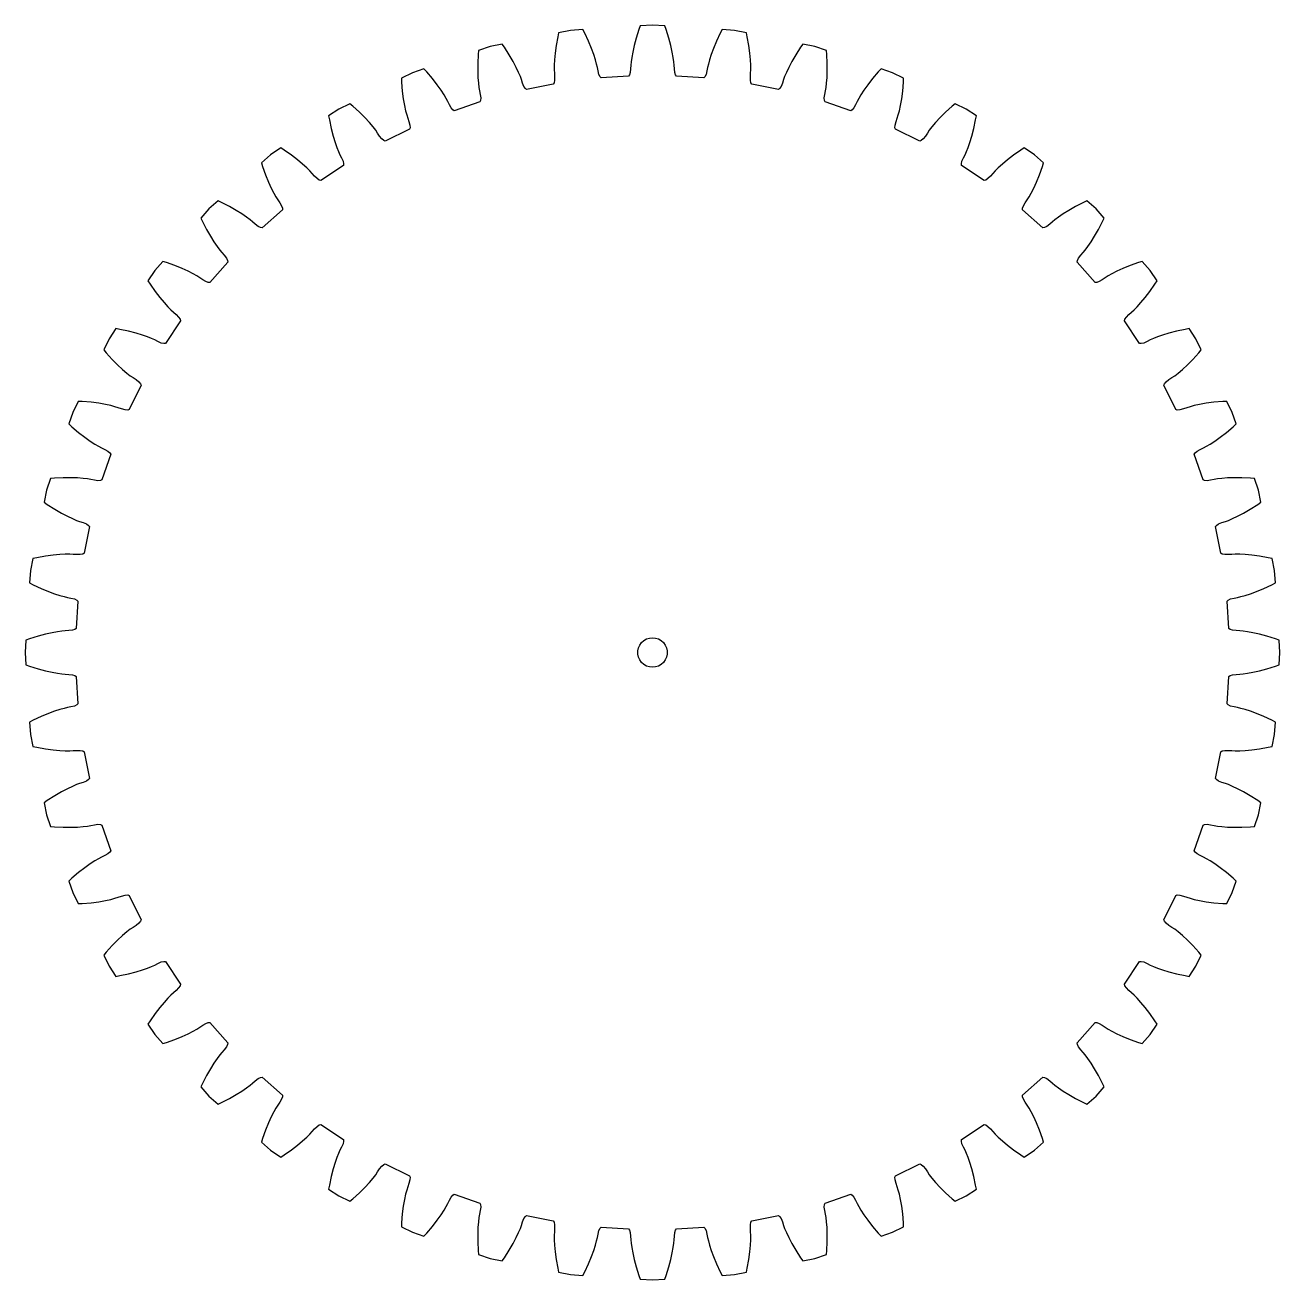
# Model space of a CAD drawing. Header units: metres. Extents: x -64 to 64, y -64 to 64.
import ezdxf

# ---------------------------------------------------------------- set-up
doc = ezdxf.new("R2010")
doc.units = ezdxf.units.M

msp = doc.modelspace()

# ---------------------------------------------------------------- linework, layer by layer
for p, q in [((-9.61, 62.48), (-9.78, 61.6)), ((-9.53, 62.88), (-9.61, 62.48)), ((-8.31, 63.12), (-9.53, 62.88)), ((-7.07, 63.2), (-8.31, 63.12)), ((-6.88, 62.84), (-7.07, 63.2)), ((-6.5, 62.03), (-6.88, 62.84)), ((-1.38, 63.2), (-1.65, 62.35)), ((-1.24, 63.58), (-1.38, 63.2)), ((0, 63.66), (-1.24, 63.58)), ((1.24, 63.58), (0, 63.66)), ((1.38, 63.2), (1.24, 63.58)), ((1.65, 62.35), (1.38, 63.2)), ((6.88, 62.84), (6.5, 62.03)), ((7.07, 63.2), (6.88, 62.84)), ((8.31, 63.12), (7.07, 63.2)), ((9.53, 62.88), (8.31, 63.12)), ((9.61, 62.48), (9.53, 62.88)), ((9.78, 61.6), (9.61, 62.48)), ((-16.48, 61.49), (-17.65, 61.09)), ((-15.26, 61.73), (-16.48, 61.49)), ((-15.03, 61.41), (-15.26, 61.73)), ((-14.54, 60.65), (-15.03, 61.41)), ((-9.78, 61.6), (-9.88, 60.82)), ((-6.19, 61.3), (-6.5, 62.03)), ((-5.96, 60.67), (-6.19, 61.3)), ((-1.86, 61.59), (-2.01, 60.93)), ((-1.65, 62.35), (-1.86, 61.59)), ((1.86, 61.59), (1.65, 62.35)), ((2.01, 60.93), (1.86, 61.59)), ((6.19, 61.3), (5.96, 60.67)), ((6.5, 62.03), (6.19, 61.3)), ((9.88, 60.82), (9.78, 61.6)), ((15.03, 61.41), (14.54, 60.65)), ((15.26, 61.73), (15.03, 61.41)), ((16.48, 61.49), (15.26, 61.73)), ((17.65, 61.09), (16.48, 61.49)), ((-17.69, 60.69), (-17.73, 59.79)), ((-17.65, 61.09), (-17.69, 60.69)), ((-14.14, 59.97), (-14.54, 60.65)), ((-13.83, 59.37), (-14.14, 59.97)), ((-9.95, 60.14), (-9.97, 59.58)), ((-9.88, 60.82), (-9.95, 60.14)), ((-5.79, 60.13), (-5.96, 60.67)), ((-5.67, 59.7), (-5.79, 60.13)), ((-2.17, 59.93), (-2.2, 59.6)), ((-2.11, 60.38), (-2.17, 59.93)), ((-2.01, 60.93), (-2.11, 60.38)), ((2.11, 60.38), (2.01, 60.93)), ((2.17, 59.93), (2.11, 60.38)), ((2.2, 59.6), (2.17, 59.93)), ((5.79, 60.13), (5.67, 59.7)), ((5.96, 60.67), (5.79, 60.13)), ((9.95, 60.14), (9.88, 60.82)), ((9.97, 59.58), (9.95, 60.14)), ((14.14, 59.97), (13.83, 59.37)), ((14.54, 60.65), (14.14, 59.97)), ((17.69, 60.69), (17.65, 61.09)), ((17.73, 59.79), (17.69, 60.69)), ((-24.36, 58.82), (-25.47, 58.27)), ((-23.19, 59.21), (-24.36, 58.82)), ((-22.91, 58.92), (-23.19, 59.21)), ((-22.33, 58.23), (-22.91, 58.92)), ((-17.73, 59.79), (-17.74, 59.01)), ((-17.74, 59.01), (-17.71, 58.33)), ((-13.59, 58.86), (-13.83, 59.37)), ((-13.41, 58.45), (-13.59, 58.86)), ((-9.97, 59.58), (-9.98, 59.13)), ((-9.98, 59.13), (-9.96, 58.8)), ((-9.96, 58.8), (-9.93, 58.43)), ((-5.59, 59.37), (-5.67, 59.7)), ((-5.53, 59.01), (-5.59, 59.37)), ((-5.43, 58.65), (-5.53, 59.01)), ((-5.32, 58.42), (-5.43, 58.65)), ((-2.35, 58.61), (-2.45, 58.48)), ((-2.27, 58.86), (-2.35, 58.61)), ((-2.22, 59.22), (-2.27, 58.86)), ((-2.2, 59.6), (-2.22, 59.22)), ((2.22, 59.22), (2.2, 59.6)), ((2.27, 58.86), (2.22, 59.22)), ((2.35, 58.61), (2.27, 58.86)), ((2.45, 58.48), (2.35, 58.61)), ((5.43, 58.65), (5.32, 58.42)), ((5.53, 59.01), (5.43, 58.65)), ((5.59, 59.37), (5.53, 59.01)), ((5.67, 59.7), (5.59, 59.37)), ((9.93, 58.43), (9.96, 58.8)), ((9.96, 58.8), (9.98, 59.13)), ((9.98, 59.13), (9.97, 59.58)), ((13.59, 58.86), (13.41, 58.45)), ((13.83, 59.37), (13.59, 58.86)), ((17.71, 58.33), (17.74, 59.01)), ((17.74, 59.01), (17.73, 59.79)), ((22.91, 58.92), (22.33, 58.23)), ((23.19, 59.21), (22.91, 58.92)), ((24.36, 58.82), (23.19, 59.21)), ((25.47, 58.27), (24.36, 58.82)), ((-25.47, 58.27), (-25.46, 57.87)), ((-25.46, 57.87), (-25.39, 56.97)), ((-21.85, 57.61), (-22.33, 58.23)), ((-21.46, 57.06), (-21.85, 57.61)), ((-17.71, 58.33), (-17.66, 57.77)), ((-17.66, 57.77), (-17.61, 57.33)), ((-17.61, 57.33), (-17.55, 56.99)), ((-13.3, 58.13), (-13.41, 58.45)), ((-13.18, 57.78), (-13.3, 58.13)), ((-13.04, 57.44), (-13.18, 57.78)), ((-12.9, 57.22), (-13.04, 57.44)), ((-10.07, 57.66), (-12.77, 57.13)), ((-9.98, 57.8), (-10.07, 57.66)), ((-9.93, 58.06), (-9.98, 57.8)), ((-9.93, 58.43), (-9.93, 58.06)), ((-5.2, 58.3), (-5.32, 58.42)), ((-2.45, 58.48), (-5.2, 58.3)), ((5.2, 58.3), (2.45, 58.48)), ((5.32, 58.42), (5.2, 58.3)), ((9.93, 58.06), (9.93, 58.43)), ((9.98, 57.8), (9.93, 58.06)), ((10.07, 57.66), (9.98, 57.8)), ((12.77, 57.13), (10.07, 57.66)), ((13.04, 57.44), (12.9, 57.22)), ((13.18, 57.78), (13.04, 57.44)), ((13.3, 58.13), (13.18, 57.78)), ((13.41, 58.45), (13.3, 58.13)), ((17.55, 56.99), (17.61, 57.33)), ((17.61, 57.33), (17.66, 57.77)), ((17.66, 57.77), (17.71, 58.33)), ((21.85, 57.61), (21.46, 57.06)), ((22.33, 58.23), (21.85, 57.61)), ((25.39, 56.97), (25.46, 57.87)), ((25.46, 57.87), (25.47, 58.27)), ((-25.39, 56.97), (-25.29, 56.19)), ((-25.29, 56.19), (-25.17, 55.52)), ((-21.15, 56.59), (-21.46, 57.06)), ((-20.93, 56.2), (-21.15, 56.59)), ((-20.77, 55.9), (-20.93, 56.2)), ((-17.55, 56.99), (-17.47, 56.63)), ((-17.47, 56.63), (-17.43, 56.27)), ((-17.43, 56.27), (-17.44, 56.01)), ((-12.77, 57.13), (-12.9, 57.22)), ((12.9, 57.22), (12.77, 57.13)), ((17.43, 56.27), (17.47, 56.63)), ((17.44, 56.01), (17.43, 56.27)), ((17.47, 56.63), (17.55, 56.99)), ((20.93, 56.2), (20.77, 55.9)), ((21.15, 56.59), (20.93, 56.2)), ((21.46, 57.06), (21.15, 56.59)), ((25.17, 55.52), (25.29, 56.19)), ((25.29, 56.19), (25.39, 56.97)), ((-31.83, 55.13), (-32.86, 54.44)), ((-30.72, 55.68), (-31.83, 55.13)), ((-30.41, 55.42), (-30.72, 55.68)), ((-29.74, 54.82), (-30.41, 55.42)), ((-29.18, 54.27), (-29.74, 54.82)), ((-25.17, 55.52), (-25.05, 54.97)), ((-25.05, 54.97), (-24.94, 54.54)), ((-20.61, 55.57), (-20.77, 55.9)), ((-20.43, 55.25), (-20.61, 55.57)), ((-20.26, 55.05), (-20.43, 55.25)), ((-20.11, 54.97), (-20.26, 55.05)), ((-17.51, 55.86), (-20.11, 54.97)), ((-17.44, 56.01), (-17.51, 55.86)), ((17.51, 55.86), (17.44, 56.01)), ((20.11, 54.97), (17.51, 55.86)), ((20.26, 55.05), (20.11, 54.97)), ((20.43, 55.25), (20.26, 55.05)), ((20.61, 55.57), (20.43, 55.25)), ((20.77, 55.9), (20.61, 55.57)), ((24.94, 54.54), (25.05, 54.97)), ((25.05, 54.97), (25.17, 55.52)), ((29.74, 54.82), (29.18, 54.27)), ((30.41, 55.42), (29.74, 54.82)), ((30.72, 55.68), (30.41, 55.42)), ((31.83, 55.13), (30.72, 55.68)), ((32.86, 54.44), (31.83, 55.13)), ((-32.86, 54.44), (-32.79, 54.05)), ((-32.79, 54.05), (-32.6, 53.17)), ((-28.72, 53.77), (-29.18, 54.27)), ((-28.36, 53.34), (-28.72, 53.77)), ((-24.94, 54.54), (-24.84, 54.22)), ((-24.84, 54.22), (-24.72, 53.87)), ((-24.72, 53.87), (-24.62, 53.51)), ((-24.62, 53.51), (-24.6, 53.25)), ((24.6, 53.25), (24.62, 53.51)), ((24.62, 53.51), (24.72, 53.87)), ((24.72, 53.87), (24.84, 54.22)), ((24.84, 54.22), (24.94, 54.54)), ((28.72, 53.77), (28.36, 53.34)), ((29.18, 54.27), (28.72, 53.77)), ((32.6, 53.17), (32.79, 54.05)), ((32.79, 54.05), (32.86, 54.44)), ((-32.6, 53.17), (-32.4, 52.4)), ((-32.4, 52.4), (-32.2, 51.76)), ((-28.08, 52.99), (-28.36, 53.34)), ((-27.89, 52.71), (-28.08, 52.99)), ((-27.69, 52.4), (-27.89, 52.71)), ((-27.46, 52.11), (-27.69, 52.4)), ((-24.65, 53.09), (-27.12, 51.88)), ((-24.6, 53.25), (-24.65, 53.09)), ((24.65, 53.09), (24.6, 53.25)), ((27.12, 51.88), (24.65, 53.09)), ((27.69, 52.4), (27.46, 52.11)), ((27.89, 52.71), (27.69, 52.4)), ((28.08, 52.99), (27.89, 52.71)), ((28.36, 53.34), (28.08, 52.99)), ((32.2, 51.76), (32.4, 52.4)), ((32.4, 52.4), (32.6, 53.17)), ((-37.72, 51.2), (-38.75, 50.51)), ((-37.38, 50.98), (-37.72, 51.2)), ((-36.64, 50.47), (-37.38, 50.98)), ((-32.2, 51.76), (-32.02, 51.23)), ((-32.02, 51.23), (-31.85, 50.82)), ((-27.27, 51.94), (-27.46, 52.11)), ((-27.12, 51.88), (-27.27, 51.94)), ((27.27, 51.94), (27.12, 51.88)), ((27.46, 52.11), (27.27, 51.94)), ((31.85, 50.82), (32.02, 51.23)), ((32.02, 51.23), (32.2, 51.76)), ((37.38, 50.98), (36.64, 50.47)), ((37.72, 51.2), (37.38, 50.98)), ((38.75, 50.51), (37.72, 51.2)), ((-38.75, 50.51), (-39.69, 49.69)), ((-39.69, 49.69), (-39.57, 49.3)), ((-36.02, 49.99), (-36.64, 50.47)), ((-35.5, 49.56), (-36.02, 49.99)), ((-31.85, 50.82), (-31.71, 50.51)), ((-31.71, 50.51), (-31.54, 50.18)), ((-31.54, 50.18), (-31.4, 49.84)), ((-31.4, 49.84), (-31.34, 49.58)), ((31.34, 49.58), (31.4, 49.84)), ((31.4, 49.84), (31.54, 50.18)), ((31.54, 50.18), (31.71, 50.51)), ((31.71, 50.51), (31.85, 50.82)), ((36.02, 49.99), (35.5, 49.56)), ((36.64, 50.47), (36.02, 49.99)), ((39.69, 49.69), (38.75, 50.51)), ((39.57, 49.3), (39.69, 49.69)), ((-39.57, 49.3), (-39.26, 48.46)), ((-39.26, 48.46), (-38.97, 47.73)), ((-35.08, 49.18), (-35.5, 49.56)), ((-34.76, 48.87), (-35.08, 49.18)), ((-34.53, 48.62), (-34.76, 48.87)), ((-34.29, 48.34), (-34.53, 48.62)), ((-31.37, 49.42), (-33.66, 47.89)), ((-31.34, 49.58), (-31.37, 49.42)), ((31.37, 49.42), (31.34, 49.58)), ((33.66, 47.89), (31.37, 49.42)), ((34.53, 48.62), (34.29, 48.34)), ((34.76, 48.87), (34.53, 48.62)), ((35.08, 49.18), (34.76, 48.87)), ((35.5, 49.56), (35.08, 49.18)), ((38.97, 47.73), (39.26, 48.46)), ((39.26, 48.46), (39.57, 49.3)), ((-38.97, 47.73), (-38.69, 47.11)), ((-38.69, 47.11), (-38.43, 46.61)), ((-34.03, 48.08), (-34.29, 48.34)), ((-33.81, 47.93), (-34.03, 48.08)), ((-33.66, 47.89), (-33.81, 47.93)), ((33.81, 47.93), (33.66, 47.89)), ((34.03, 48.08), (33.81, 47.93)), ((34.29, 48.34), (34.03, 48.08)), ((38.43, 46.61), (38.69, 47.11)), ((38.69, 47.11), (38.97, 47.73)), ((-38.43, 46.61), (-38.21, 46.22)), ((-38.21, 46.22), (-38.03, 45.94)), ((-38.03, 45.94), (-37.82, 45.63)), ((37.82, 45.63), (38.03, 45.94)), ((38.03, 45.94), (38.21, 46.22)), ((38.21, 46.22), (38.43, 46.61)), ((-45.02, 45.02), (-45.83, 44.08)), ((-44.08, 45.83), (-45.02, 45.02)), ((-43.72, 45.67), (-44.08, 45.83)), ((-42.92, 45.25), (-43.72, 45.67)), ((-42.23, 44.86), (-42.92, 45.25)), ((-41.66, 44.5), (-42.23, 44.86)), ((-37.55, 44.9), (-39.62, 43.09)), ((-37.82, 45.63), (-37.63, 45.31)), ((-37.63, 45.31), (-37.55, 45.07)), ((-37.55, 45.07), (-37.55, 44.9)), ((37.55, 45.07), (37.63, 45.31)), ((37.55, 44.9), (37.55, 45.07)), ((39.62, 43.09), (37.55, 44.9)), ((37.63, 45.31), (37.82, 45.63)), ((42.23, 44.86), (41.66, 44.5)), ((42.92, 45.25), (42.23, 44.86)), ((43.72, 45.67), (42.92, 45.25)), ((44.08, 45.83), (43.72, 45.67)), ((45.02, 45.02), (44.08, 45.83)), ((45.83, 44.08), (45.02, 45.02)), ((-45.83, 44.08), (-45.67, 43.72)), ((-45.67, 43.72), (-45.25, 42.92)), ((-41.2, 44.18), (-41.66, 44.5)), ((-40.84, 43.91), (-41.2, 44.18)), ((-40.58, 43.7), (-40.84, 43.91)), ((-40.31, 43.45), (-40.58, 43.7)), ((-40.01, 43.23), (-40.31, 43.45)), ((40.31, 43.45), (40.01, 43.23)), ((40.58, 43.7), (40.31, 43.45)), ((40.84, 43.91), (40.58, 43.7)), ((41.2, 44.18), (40.84, 43.91)), ((41.66, 44.5), (41.2, 44.18)), ((45.25, 42.92), (45.67, 43.72)), ((45.67, 43.72), (45.83, 44.08)), ((-45.25, 42.92), (-44.86, 42.23)), ((-44.86, 42.23), (-44.5, 41.66)), ((-39.78, 43.11), (-40.01, 43.23)), ((-39.62, 43.09), (-39.78, 43.11)), ((39.78, 43.11), (39.62, 43.09)), ((40.01, 43.23), (39.78, 43.11)), ((44.5, 41.66), (44.86, 42.23)), ((44.86, 42.23), (45.25, 42.92)), ((-44.5, 41.66), (-44.18, 41.2)), ((-44.18, 41.2), (-43.91, 40.84)), ((-43.91, 40.84), (-43.7, 40.58)), ((43.7, 40.58), (43.91, 40.84)), ((43.91, 40.84), (44.18, 41.2)), ((44.18, 41.2), (44.5, 41.66)), ((-49.69, 39.69), (-50.51, 38.75)), ((-49.3, 39.57), (-49.69, 39.69)), ((-48.46, 39.26), (-49.3, 39.57)), ((-43.09, 39.62), (-44.9, 37.55)), ((-43.7, 40.58), (-43.45, 40.31)), ((-43.45, 40.31), (-43.23, 40.01)), ((-43.23, 40.01), (-43.11, 39.78)), ((-43.11, 39.78), (-43.09, 39.62)), ((43.09, 39.62), (43.11, 39.78)), ((44.9, 37.55), (43.09, 39.62)), ((43.11, 39.78), (43.23, 40.01)), ((43.23, 40.01), (43.45, 40.31)), ((43.45, 40.31), (43.7, 40.58)), ((49.3, 39.57), (48.46, 39.26)), ((49.69, 39.69), (49.3, 39.57)), ((50.51, 38.75), (49.69, 39.69)), ((-50.51, 38.75), (-51.2, 37.72)), ((-47.73, 38.97), (-48.46, 39.26)), ((-47.11, 38.69), (-47.73, 38.97)), ((-46.61, 38.43), (-47.11, 38.69)), ((-46.22, 38.21), (-46.61, 38.43)), ((-45.94, 38.03), (-46.22, 38.21)), ((46.22, 38.21), (45.94, 38.03)), ((46.61, 38.43), (46.22, 38.21)), ((47.11, 38.69), (46.61, 38.43)), ((47.73, 38.97), (47.11, 38.69)), ((48.46, 39.26), (47.73, 38.97)), ((51.2, 37.72), (50.51, 38.75)), ((-51.2, 37.72), (-50.98, 37.38)), ((-50.98, 37.38), (-50.47, 36.64)), ((-45.63, 37.82), (-45.94, 38.03)), ((-45.31, 37.63), (-45.63, 37.82)), ((-45.07, 37.55), (-45.31, 37.63)), ((-44.9, 37.55), (-45.07, 37.55)), ((45.07, 37.55), (44.9, 37.55)), ((45.31, 37.63), (45.07, 37.55)), ((45.63, 37.82), (45.31, 37.63)), ((45.94, 38.03), (45.63, 37.82)), ((50.47, 36.64), (50.98, 37.38)), ((50.98, 37.38), (51.2, 37.72)), ((-50.47, 36.64), (-49.99, 36.02)), ((-49.99, 36.02), (-49.56, 35.5)), ((49.56, 35.5), (49.99, 36.02)), ((49.99, 36.02), (50.47, 36.64)), ((-49.56, 35.5), (-49.18, 35.08)), ((-49.18, 35.08), (-48.87, 34.76)), ((-48.87, 34.76), (-48.62, 34.53)), ((-48.62, 34.53), (-48.34, 34.29)), ((48.34, 34.29), (48.62, 34.53)), ((48.62, 34.53), (48.87, 34.76)), ((48.87, 34.76), (49.18, 35.08)), ((49.18, 35.08), (49.56, 35.5)), ((-47.89, 33.66), (-49.42, 31.37)), ((-48.34, 34.29), (-48.08, 34.03)), ((-48.08, 34.03), (-47.93, 33.81)), ((-47.93, 33.81), (-47.89, 33.66)), ((47.89, 33.66), (47.93, 33.81)), ((49.42, 31.37), (47.89, 33.66)), ((47.93, 33.81), (48.08, 34.03)), ((48.08, 34.03), (48.34, 34.29)), ((-54.44, 32.86), (-55.13, 31.83)), ((-54.05, 32.79), (-54.44, 32.86)), ((-53.17, 32.6), (-54.05, 32.79)), ((-52.4, 32.4), (-53.17, 32.6)), ((-51.76, 32.2), (-52.4, 32.4)), ((-51.23, 32.02), (-51.76, 32.2)), ((-50.82, 31.85), (-51.23, 32.02)), ((-50.51, 31.71), (-50.82, 31.85)), ((50.82, 31.85), (50.51, 31.71)), ((51.23, 32.02), (50.82, 31.85)), ((51.76, 32.2), (51.23, 32.02)), ((52.4, 32.4), (51.76, 32.2)), ((53.17, 32.6), (52.4, 32.4)), ((54.05, 32.79), (53.17, 32.6)), ((54.44, 32.86), (54.05, 32.79)), ((55.13, 31.83), (54.44, 32.86)), ((55.68, 30.72), (55.13, 31.83)), ((-55.13, 31.83), (-55.68, 30.72)), ((-55.68, 30.72), (-55.42, 30.41)), ((-50.18, 31.54), (-50.51, 31.71)), ((-49.84, 31.4), (-50.18, 31.54)), ((-49.58, 31.34), (-49.84, 31.4)), ((-49.42, 31.37), (-49.58, 31.34)), ((49.58, 31.34), (49.42, 31.37)), ((49.84, 31.4), (49.58, 31.34)), ((50.18, 31.54), (49.84, 31.4)), ((50.51, 31.71), (50.18, 31.54)), ((55.42, 30.41), (55.68, 30.72)), ((-55.42, 30.41), (-54.82, 29.74)), ((-54.82, 29.74), (-54.27, 29.18)), ((54.27, 29.18), (54.82, 29.74)), ((54.82, 29.74), (55.42, 30.41)), ((-54.27, 29.18), (-53.77, 28.72)), ((-53.77, 28.72), (-53.34, 28.36)), ((-53.34, 28.36), (-52.99, 28.08)), ((-52.99, 28.08), (-52.71, 27.89)), ((52.71, 27.89), (52.99, 28.08)), ((52.99, 28.08), (53.34, 28.36)), ((53.34, 28.36), (53.77, 28.72)), ((53.77, 28.72), (54.27, 29.18)), ((-51.88, 27.12), (-53.09, 24.65)), ((-52.71, 27.89), (-52.4, 27.69)), ((-52.4, 27.69), (-52.11, 27.46)), ((-52.11, 27.46), (-51.94, 27.27)), ((-51.94, 27.27), (-51.88, 27.12)), ((51.88, 27.12), (51.94, 27.27)), ((53.09, 24.65), (51.88, 27.12)), ((51.94, 27.27), (52.11, 27.46)), ((52.11, 27.46), (52.4, 27.69)), ((52.4, 27.69), (52.71, 27.89)), ((-58.27, 25.47), (-58.82, 24.36)), ((-57.87, 25.46), (-58.27, 25.47)), ((58.27, 25.47), (57.87, 25.46)), ((58.82, 24.36), (58.27, 25.47)), ((-58.82, 24.36), (-59.21, 23.19)), ((-56.97, 25.39), (-57.87, 25.46)), ((-56.19, 25.29), (-56.97, 25.39)), ((-55.52, 25.17), (-56.19, 25.29)), ((-54.97, 25.05), (-55.52, 25.17)), ((-54.54, 24.94), (-54.97, 25.05)), ((-54.22, 24.84), (-54.54, 24.94)), ((-53.87, 24.72), (-54.22, 24.84)), ((-53.51, 24.62), (-53.87, 24.72)), ((-53.25, 24.6), (-53.51, 24.62)), ((-53.09, 24.65), (-53.25, 24.6)), ((53.25, 24.6), (53.09, 24.65)), ((53.51, 24.62), (53.25, 24.6)), ((53.87, 24.72), (53.51, 24.62)), ((54.22, 24.84), (53.87, 24.72)), ((54.54, 24.94), (54.22, 24.84)), ((54.97, 25.05), (54.54, 24.94)), ((55.52, 25.17), (54.97, 25.05)), ((56.19, 25.29), (55.52, 25.17)), ((56.97, 25.39), (56.19, 25.29)), ((57.87, 25.46), (56.97, 25.39)), ((59.21, 23.19), (58.82, 24.36)), ((-59.21, 23.19), (-58.92, 22.91)), ((58.92, 22.91), (59.21, 23.19)), ((-58.92, 22.91), (-58.23, 22.33)), ((-58.23, 22.33), (-57.61, 21.85)), ((-57.61, 21.85), (-57.06, 21.46)), ((57.06, 21.46), (57.61, 21.85)), ((57.61, 21.85), (58.23, 22.33)), ((58.23, 22.33), (58.92, 22.91)), ((-57.06, 21.46), (-56.59, 21.15)), ((-56.59, 21.15), (-56.2, 20.93)), ((-56.2, 20.93), (-55.9, 20.77)), ((-55.9, 20.77), (-55.57, 20.61)), ((-55.57, 20.61), (-55.25, 20.43)), ((-55.25, 20.43), (-55.05, 20.26)), ((55.05, 20.26), (55.25, 20.43)), ((55.25, 20.43), (55.57, 20.61)), ((55.57, 20.61), (55.9, 20.77)), ((55.9, 20.77), (56.2, 20.93)), ((56.2, 20.93), (56.59, 21.15)), ((56.59, 21.15), (57.06, 21.46)), ((-54.97, 20.11), (-55.86, 17.51)), ((-55.05, 20.26), (-54.97, 20.11)), ((54.97, 20.11), (55.05, 20.26)), ((55.86, 17.51), (54.97, 20.11)), ((-61.09, 17.65), (-61.49, 16.48)), ((-60.69, 17.69), (-61.09, 17.65)), ((-59.79, 17.73), (-60.69, 17.69)), ((-59.01, 17.74), (-59.79, 17.73)), ((-58.33, 17.71), (-59.01, 17.74)), ((-57.77, 17.66), (-58.33, 17.71)), ((-57.33, 17.61), (-57.77, 17.66)), ((-56.99, 17.55), (-57.33, 17.61)), ((-56.63, 17.47), (-56.99, 17.55)), ((-56.27, 17.43), (-56.63, 17.47)), ((-56.01, 17.44), (-56.27, 17.43)), ((-55.86, 17.51), (-56.01, 17.44)), ((56.01, 17.44), (55.86, 17.51)), ((56.27, 17.43), (56.01, 17.44)), ((56.63, 17.47), (56.27, 17.43)), ((56.99, 17.55), (56.63, 17.47)), ((57.33, 17.61), (56.99, 17.55)), ((57.77, 17.66), (57.33, 17.61)), ((58.33, 17.71), (57.77, 17.66)), ((59.01, 17.74), (58.33, 17.71)), ((59.79, 17.73), (59.01, 17.74)), ((60.69, 17.69), (59.79, 17.73)), ((61.09, 17.65), (60.69, 17.69)), ((61.49, 16.48), (61.09, 17.65)), ((-61.49, 16.48), (-61.73, 15.26)), ((61.73, 15.26), (61.49, 16.48)), ((-61.73, 15.26), (-61.41, 15.03)), ((-61.41, 15.03), (-60.65, 14.54)), ((-60.65, 14.54), (-59.97, 14.14)), ((-59.97, 14.14), (-59.37, 13.83)), ((59.37, 13.83), (59.97, 14.14)), ((59.97, 14.14), (60.65, 14.54)), ((60.65, 14.54), (61.41, 15.03)), ((61.41, 15.03), (61.73, 15.26)), ((-59.37, 13.83), (-58.86, 13.59)), ((-58.86, 13.59), (-58.45, 13.41)), ((-58.45, 13.41), (-58.13, 13.3)), ((-58.13, 13.3), (-57.78, 13.18)), ((-57.78, 13.18), (-57.44, 13.04)), ((-57.13, 12.77), (-57.66, 10.07)), ((-57.44, 13.04), (-57.22, 12.9)), ((-57.22, 12.9), (-57.13, 12.77)), ((57.13, 12.77), (57.22, 12.9)), ((57.66, 10.07), (57.13, 12.77)), ((57.22, 12.9), (57.44, 13.04)), ((57.44, 13.04), (57.78, 13.18)), ((57.78, 13.18), (58.13, 13.3)), ((58.13, 13.3), (58.45, 13.41)), ((58.45, 13.41), (58.86, 13.59)), ((58.86, 13.59), (59.37, 13.83)), ((-62.88, 9.53), (-63.12, 8.31)), ((-62.48, 9.61), (-62.88, 9.53)), ((-61.6, 9.78), (-62.48, 9.61)), ((-60.82, 9.88), (-61.6, 9.78)), ((-60.14, 9.95), (-60.82, 9.88)), ((-59.58, 9.97), (-60.14, 9.95)), ((-59.13, 9.98), (-59.58, 9.97)), ((-58.8, 9.96), (-59.13, 9.98)), ((-58.43, 9.93), (-58.8, 9.96)), ((-58.06, 9.93), (-58.43, 9.93)), ((-57.8, 9.98), (-58.06, 9.93)), ((-57.66, 10.07), (-57.8, 9.98)), ((57.8, 9.98), (57.66, 10.07)), ((58.06, 9.93), (57.8, 9.98)), ((58.43, 9.93), (58.06, 9.93)), ((58.8, 9.96), (58.43, 9.93)), ((59.13, 9.98), (58.8, 9.96)), ((59.58, 9.97), (59.13, 9.98)), ((60.14, 9.95), (59.58, 9.97)), ((60.82, 9.88), (60.14, 9.95)), ((61.6, 9.78), (60.82, 9.88)), ((62.48, 9.61), (61.6, 9.78)), ((62.88, 9.53), (62.48, 9.61)), ((63.12, 8.31), (62.88, 9.53)), ((-63.12, 8.31), (-63.2, 7.07)), ((63.2, 7.07), (63.12, 8.31)), ((-63.2, 7.07), (-62.84, 6.88)), ((-62.84, 6.88), (-62.03, 6.5)), ((-62.03, 6.5), (-61.3, 6.19)), ((61.3, 6.19), (62.03, 6.5)), ((62.03, 6.5), (62.84, 6.88)), ((62.84, 6.88), (63.2, 7.07)), ((-61.3, 6.19), (-60.67, 5.96)), ((-60.67, 5.96), (-60.13, 5.79)), ((-60.13, 5.79), (-59.7, 5.67)), ((-59.7, 5.67), (-59.37, 5.59)), ((-59.37, 5.59), (-59.01, 5.53)), ((-59.01, 5.53), (-58.65, 5.43)), ((-58.65, 5.43), (-58.42, 5.32)), ((-58.3, 5.2), (-58.48, 2.45)), ((-58.42, 5.32), (-58.3, 5.2)), ((58.3, 5.2), (58.42, 5.32)), ((58.48, 2.45), (58.3, 5.2)), ((58.42, 5.32), (58.65, 5.43)), ((58.65, 5.43), (59.01, 5.53)), ((59.01, 5.53), (59.37, 5.59)), ((59.37, 5.59), (59.7, 5.67)), ((59.7, 5.67), (60.13, 5.79)), ((60.13, 5.79), (60.67, 5.96)), ((60.67, 5.96), (61.3, 6.19)), ((-63.2, 1.38), (-63.58, 1.24)), ((-62.35, 1.65), (-63.2, 1.38)), ((-61.59, 1.86), (-62.35, 1.65)), ((-60.93, 2.01), (-61.59, 1.86)), ((-60.38, 2.11), (-60.93, 2.01)), ((-59.93, 2.17), (-60.38, 2.11)), ((-59.6, 2.2), (-59.93, 2.17)), ((-59.22, 2.22), (-59.6, 2.2)), ((-58.86, 2.27), (-59.22, 2.22)), ((-58.61, 2.35), (-58.86, 2.27)), ((-58.48, 2.45), (-58.61, 2.35)), ((-0.88, 1.21), (-0.61, 1.37)), ((-0.61, 1.37), (-0.31, 1.47)), ((-0.31, 1.47), (0, 1.5)), ((0, 1.5), (0.31, 1.47)), ((0.31, 1.47), (0.61, 1.37)), ((0.61, 1.37), (0.88, 1.21)), ((58.61, 2.35), (58.48, 2.45)), ((58.86, 2.27), (58.61, 2.35)), ((59.22, 2.22), (58.86, 2.27)), ((59.6, 2.2), (59.22, 2.22)), ((59.93, 2.17), (59.6, 2.2)), ((60.38, 2.11), (59.93, 2.17)), ((60.93, 2.01), (60.38, 2.11)), ((61.59, 1.86), (60.93, 2.01)), ((62.35, 1.65), (61.59, 1.86)), ((63.2, 1.38), (62.35, 1.65)), ((63.58, 1.24), (63.2, 1.38)), ((-63.58, 1.24), (-63.66, 0)), ((-1.49, 0.16), (-1.43, 0.46)), ((-1.49, -0.16), (-1.49, 0.16)), ((-1.43, 0.46), (-1.3, 0.75)), ((-1.3, 0.75), (-1.11, 1)), ((-1.11, 1), (-0.88, 1.21)), ((0.88, 1.21), (1.11, 1)), ((1.11, 1), (1.3, 0.75)), ((1.3, 0.75), (1.43, 0.46)), ((1.43, 0.46), (1.49, 0.16)), ((1.49, 0.16), (1.49, -0.16)), ((63.66, 0), (63.58, 1.24)), ((-63.66, 0), (-63.58, -1.24)), ((-63.58, -1.24), (-63.2, -1.38)), ((-1.43, -0.46), (-1.49, -0.16)), ((-1.3, -0.75), (-1.43, -0.46)), ((-1.11, -1), (-1.3, -0.75)), ((-0.88, -1.21), (-1.11, -1)), ((-0.61, -1.37), (-0.88, -1.21)), ((0.88, -1.21), (0.61, -1.37)), ((1.11, -1), (0.88, -1.21)), ((1.3, -0.75), (1.11, -1)), ((1.43, -0.46), (1.3, -0.75)), ((1.49, -0.16), (1.43, -0.46)), ((63.2, -1.38), (63.58, -1.24)), ((63.58, -1.24), (63.66, 0)), ((-63.2, -1.38), (-62.35, -1.65)), ((-62.35, -1.65), (-61.59, -1.86)), ((-61.59, -1.86), (-60.93, -2.01)), ((-60.93, -2.01), (-60.38, -2.11)), ((-60.38, -2.11), (-59.93, -2.17)), ((-59.93, -2.17), (-59.6, -2.2)), ((-59.6, -2.2), (-59.22, -2.22)), ((-59.22, -2.22), (-58.86, -2.27)), ((-58.86, -2.27), (-58.61, -2.35)), ((-58.61, -2.35), (-58.48, -2.45)), ((-58.48, -2.45), (-58.3, -5.2)), ((-0.31, -1.47), (-0.61, -1.37)), ((0, -1.5), (-0.31, -1.47)), ((0.31, -1.47), (0, -1.5)), ((0.61, -1.37), (0.31, -1.47)), ((58.3, -5.2), (58.48, -2.45)), ((58.48, -2.45), (58.61, -2.35)), ((58.61, -2.35), (58.86, -2.27)), ((58.86, -2.27), (59.22, -2.22)), ((59.22, -2.22), (59.6, -2.2)), ((59.6, -2.2), (59.93, -2.17)), ((59.93, -2.17), (60.38, -2.11)), ((60.38, -2.11), (60.93, -2.01)), ((60.93, -2.01), (61.59, -1.86)), ((61.59, -1.86), (62.35, -1.65)), ((62.35, -1.65), (63.2, -1.38)), ((-61.3, -6.19), (-62.03, -6.5)), ((-60.67, -5.96), (-61.3, -6.19)), ((-60.13, -5.79), (-60.67, -5.96)), ((-59.7, -5.67), (-60.13, -5.79)), ((-59.37, -5.59), (-59.7, -5.67)), ((-59.01, -5.53), (-59.37, -5.59)), ((-58.65, -5.43), (-59.01, -5.53)), ((-58.42, -5.32), (-58.65, -5.43)), ((-58.3, -5.2), (-58.42, -5.32)), ((58.42, -5.32), (58.3, -5.2)), ((58.65, -5.43), (58.42, -5.32)), ((59.01, -5.53), (58.65, -5.43)), ((59.37, -5.59), (59.01, -5.53)), ((59.7, -5.67), (59.37, -5.59)), ((60.13, -5.79), (59.7, -5.67)), ((60.67, -5.96), (60.13, -5.79)), ((61.3, -6.19), (60.67, -5.96)), ((62.03, -6.5), (61.3, -6.19)), ((-62.84, -6.88), (-63.2, -7.07)), ((-63.2, -7.07), (-63.12, -8.31)), ((-62.03, -6.5), (-62.84, -6.88)), ((62.84, -6.88), (62.03, -6.5)), ((63.2, -7.07), (62.84, -6.88)), ((63.12, -8.31), (63.2, -7.07)), ((-63.12, -8.31), (-62.88, -9.53)), ((62.88, -9.53), (63.12, -8.31)), ((-62.88, -9.53), (-62.48, -9.61)), ((-62.48, -9.61), (-61.6, -9.78)), ((-61.6, -9.78), (-60.82, -9.88)), ((-60.82, -9.88), (-60.14, -9.95)), ((-60.14, -9.95), (-59.58, -9.97)), ((-59.58, -9.97), (-59.13, -9.98)), ((-59.13, -9.98), (-58.8, -9.96)), ((-58.8, -9.96), (-58.43, -9.93)), ((-58.43, -9.93), (-58.06, -9.93)), ((-58.06, -9.93), (-57.8, -9.98)), ((-57.8, -9.98), (-57.66, -10.07)), ((-57.66, -10.07), (-57.13, -12.77)), ((57.13, -12.77), (57.66, -10.07)), ((57.66, -10.07), (57.8, -9.98)), ((57.8, -9.98), (58.06, -9.93)), ((58.06, -9.93), (58.43, -9.93)), ((58.43, -9.93), (58.8, -9.96)), ((58.8, -9.96), (59.13, -9.98)), ((59.13, -9.98), (59.58, -9.97)), ((59.58, -9.97), (60.14, -9.95)), ((60.14, -9.95), (60.82, -9.88)), ((60.82, -9.88), (61.6, -9.78)), ((61.6, -9.78), (62.48, -9.61)), ((62.48, -9.61), (62.88, -9.53)), ((-59.37, -13.83), (-59.97, -14.14)), ((-58.86, -13.59), (-59.37, -13.83)), ((-58.45, -13.41), (-58.86, -13.59)), ((-58.13, -13.3), (-58.45, -13.41)), ((-57.78, -13.18), (-58.13, -13.3)), ((-57.44, -13.04), (-57.78, -13.18)), ((-57.22, -12.9), (-57.44, -13.04)), ((-57.13, -12.77), (-57.22, -12.9)), ((57.22, -12.9), (57.13, -12.77)), ((57.44, -13.04), (57.22, -12.9)), ((57.78, -13.18), (57.44, -13.04)), ((58.13, -13.3), (57.78, -13.18)), ((58.45, -13.41), (58.13, -13.3)), ((58.86, -13.59), (58.45, -13.41)), ((59.37, -13.83), (58.86, -13.59)), ((59.97, -14.14), (59.37, -13.83)), ((-61.41, -15.03), (-61.73, -15.26)), ((-61.73, -15.26), (-61.49, -16.48)), ((-60.65, -14.54), (-61.41, -15.03)), ((-59.97, -14.14), (-60.65, -14.54)), ((60.65, -14.54), (59.97, -14.14)), ((61.41, -15.03), (60.65, -14.54)), ((61.73, -15.26), (61.41, -15.03)), ((61.49, -16.48), (61.73, -15.26)), ((-61.49, -16.48), (-61.09, -17.65)), ((61.09, -17.65), (61.49, -16.48)), ((-61.09, -17.65), (-60.69, -17.69)), ((-60.69, -17.69), (-59.79, -17.73)), ((-59.79, -17.73), (-59.01, -17.74)), ((-59.01, -17.74), (-58.33, -17.71)), ((-58.33, -17.71), (-57.77, -17.66)), ((-57.77, -17.66), (-57.33, -17.61)), ((-57.33, -17.61), (-56.99, -17.55)), ((-56.99, -17.55), (-56.63, -17.47)), ((-56.63, -17.47), (-56.27, -17.43)), ((-56.27, -17.43), (-56.01, -17.44)), ((-56.01, -17.44), (-55.86, -17.51)), ((-55.86, -17.51), (-54.97, -20.11)), ((54.97, -20.11), (55.86, -17.51)), ((55.86, -17.51), (56.01, -17.44)), ((56.01, -17.44), (56.27, -17.43)), ((56.27, -17.43), (56.63, -17.47)), ((56.63, -17.47), (56.99, -17.55)), ((56.99, -17.55), (57.33, -17.61)), ((57.33, -17.61), (57.77, -17.66)), ((57.77, -17.66), (58.33, -17.71)), ((58.33, -17.71), (59.01, -17.74)), ((59.01, -17.74), (59.79, -17.73)), ((59.79, -17.73), (60.69, -17.69)), ((60.69, -17.69), (61.09, -17.65)), ((-55.05, -20.26), (-55.25, -20.43)), ((-54.97, -20.11), (-55.05, -20.26)), ((55.05, -20.26), (54.97, -20.11)), ((55.25, -20.43), (55.05, -20.26)), ((-57.06, -21.46), (-57.61, -21.85)), ((-56.59, -21.15), (-57.06, -21.46)), ((-56.2, -20.93), (-56.59, -21.15)), ((-55.9, -20.77), (-56.2, -20.93)), ((-55.57, -20.61), (-55.9, -20.77)), ((-55.25, -20.43), (-55.57, -20.61)), ((55.57, -20.61), (55.25, -20.43)), ((55.9, -20.77), (55.57, -20.61)), ((56.2, -20.93), (55.9, -20.77)), ((56.59, -21.15), (56.2, -20.93)), ((57.06, -21.46), (56.59, -21.15)), ((57.61, -21.85), (57.06, -21.46)), ((-58.92, -22.91), (-59.21, -23.19)), ((-58.23, -22.33), (-58.92, -22.91)), ((-57.61, -21.85), (-58.23, -22.33)), ((58.23, -22.33), (57.61, -21.85)), ((58.92, -22.91), (58.23, -22.33)), ((59.21, -23.19), (58.92, -22.91)), ((-59.21, -23.19), (-58.82, -24.36)), ((58.82, -24.36), (59.21, -23.19)), ((-58.82, -24.36), (-58.27, -25.47)), ((-58.27, -25.47), (-57.87, -25.46)), ((-57.87, -25.46), (-56.97, -25.39)), ((-56.97, -25.39), (-56.19, -25.29)), ((-56.19, -25.29), (-55.52, -25.17)), ((-55.52, -25.17), (-54.97, -25.05)), ((-54.97, -25.05), (-54.54, -24.94)), ((-54.54, -24.94), (-54.22, -24.84)), ((-54.22, -24.84), (-53.87, -24.72)), ((-53.87, -24.72), (-53.51, -24.62)), ((-53.51, -24.62), (-53.25, -24.6)), ((-53.25, -24.6), (-53.09, -24.65)), ((-53.09, -24.65), (-51.88, -27.12)), ((51.88, -27.12), (53.09, -24.65)), ((53.09, -24.65), (53.25, -24.6)), ((53.25, -24.6), (53.51, -24.62)), ((53.51, -24.62), (53.87, -24.72)), ((53.87, -24.72), (54.22, -24.84)), ((54.22, -24.84), (54.54, -24.94)), ((54.54, -24.94), (54.97, -25.05)), ((54.97, -25.05), (55.52, -25.17)), ((55.52, -25.17), (56.19, -25.29)), ((56.19, -25.29), (56.97, -25.39)), ((56.97, -25.39), (57.87, -25.46)), ((57.87, -25.46), (58.27, -25.47)), ((58.27, -25.47), (58.82, -24.36)), ((-52.71, -27.89), (-52.99, -28.08)), ((-52.4, -27.69), (-52.71, -27.89)), ((-52.11, -27.46), (-52.4, -27.69)), ((-51.94, -27.27), (-52.11, -27.46)), ((-51.88, -27.12), (-51.94, -27.27)), ((51.94, -27.27), (51.88, -27.12)), ((52.11, -27.46), (51.94, -27.27)), ((52.4, -27.69), (52.11, -27.46)), ((52.71, -27.89), (52.4, -27.69)), ((52.99, -28.08), (52.71, -27.89)), ((-54.27, -29.18), (-54.82, -29.74)), ((-53.77, -28.72), (-54.27, -29.18)), ((-53.34, -28.36), (-53.77, -28.72)), ((-52.99, -28.08), (-53.34, -28.36)), ((53.34, -28.36), (52.99, -28.08)), ((53.77, -28.72), (53.34, -28.36)), ((54.27, -29.18), (53.77, -28.72)), ((54.82, -29.74), (54.27, -29.18)), ((-55.42, -30.41), (-55.68, -30.72)), ((-54.82, -29.74), (-55.42, -30.41)), ((55.42, -30.41), (54.82, -29.74)), ((55.68, -30.72), (55.42, -30.41)), ((-55.68, -30.72), (-55.13, -31.83)), ((-50.82, -31.85), (-50.51, -31.71)), ((-50.51, -31.71), (-50.18, -31.54)), ((-50.18, -31.54), (-49.84, -31.4)), ((-49.84, -31.4), (-49.58, -31.34)), ((-49.58, -31.34), (-49.42, -31.37)), ((-49.42, -31.37), (-47.89, -33.66)), ((47.89, -33.66), (49.42, -31.37)), ((49.42, -31.37), (49.58, -31.34)), ((49.58, -31.34), (49.84, -31.4)), ((49.84, -31.4), (50.18, -31.54)), ((50.18, -31.54), (50.51, -31.71)), ((50.51, -31.71), (50.82, -31.85)), ((54.44, -32.86), (55.13, -31.83)), ((55.13, -31.83), (55.68, -30.72)), ((-55.13, -31.83), (-54.44, -32.86)), ((-54.44, -32.86), (-54.05, -32.79)), ((-54.05, -32.79), (-53.17, -32.6)), ((-53.17, -32.6), (-52.4, -32.4)), ((-52.4, -32.4), (-51.76, -32.2)), ((-51.76, -32.2), (-51.23, -32.02)), ((-51.23, -32.02), (-50.82, -31.85)), ((50.82, -31.85), (51.23, -32.02)), ((51.23, -32.02), (51.76, -32.2)), ((51.76, -32.2), (52.4, -32.4)), ((52.4, -32.4), (53.17, -32.6)), ((53.17, -32.6), (54.05, -32.79)), ((54.05, -32.79), (54.44, -32.86)), ((-48.34, -34.29), (-48.62, -34.53)), ((-48.08, -34.03), (-48.34, -34.29)), ((-47.93, -33.81), (-48.08, -34.03)), ((-47.89, -33.66), (-47.93, -33.81)), ((47.93, -33.81), (47.89, -33.66)), ((48.08, -34.03), (47.93, -33.81)), ((48.34, -34.29), (48.08, -34.03)), ((48.62, -34.53), (48.34, -34.29)), ((-49.56, -35.5), (-49.99, -36.02)), ((-49.18, -35.08), (-49.56, -35.5)), ((-48.87, -34.76), (-49.18, -35.08)), ((-48.62, -34.53), (-48.87, -34.76)), ((48.87, -34.76), (48.62, -34.53)), ((49.18, -35.08), (48.87, -34.76)), ((49.56, -35.5), (49.18, -35.08)), ((49.99, -36.02), (49.56, -35.5)), ((-50.47, -36.64), (-50.98, -37.38)), ((-49.99, -36.02), (-50.47, -36.64)), ((50.47, -36.64), (49.99, -36.02)), ((50.98, -37.38), (50.47, -36.64)), ((-50.98, -37.38), (-51.2, -37.72)), ((-51.2, -37.72), (-50.51, -38.75)), ((-46.22, -38.21), (-45.94, -38.03)), ((-45.94, -38.03), (-45.63, -37.82)), ((-45.63, -37.82), (-45.31, -37.63)), ((-45.31, -37.63), (-45.07, -37.55)), ((-45.07, -37.55), (-44.9, -37.55)), ((-44.9, -37.55), (-43.09, -39.62)), ((43.09, -39.62), (44.9, -37.55)), ((44.9, -37.55), (45.07, -37.55)), ((45.07, -37.55), (45.31, -37.63)), ((45.31, -37.63), (45.63, -37.82)), ((45.63, -37.82), (45.94, -38.03)), ((45.94, -38.03), (46.22, -38.21)), ((50.51, -38.75), (51.2, -37.72)), ((51.2, -37.72), (50.98, -37.38)), ((-50.51, -38.75), (-49.69, -39.69)), ((-49.3, -39.57), (-48.46, -39.26)), ((-48.46, -39.26), (-47.73, -38.97)), ((-47.73, -38.97), (-47.11, -38.69)), ((-47.11, -38.69), (-46.61, -38.43)), ((-46.61, -38.43), (-46.22, -38.21)), ((46.22, -38.21), (46.61, -38.43)), ((46.61, -38.43), (47.11, -38.69)), ((47.11, -38.69), (47.73, -38.97)), ((47.73, -38.97), (48.46, -39.26)), ((48.46, -39.26), (49.3, -39.57)), ((49.69, -39.69), (50.51, -38.75)), ((-49.69, -39.69), (-49.3, -39.57)), ((-43.7, -40.58), (-43.91, -40.84)), ((-43.45, -40.31), (-43.7, -40.58)), ((-43.23, -40.01), (-43.45, -40.31)), ((-43.11, -39.78), (-43.23, -40.01)), ((-43.09, -39.62), (-43.11, -39.78)), ((43.11, -39.78), (43.09, -39.62)), ((43.23, -40.01), (43.11, -39.78)), ((43.45, -40.31), (43.23, -40.01)), ((43.7, -40.58), (43.45, -40.31)), ((43.91, -40.84), (43.7, -40.58)), ((49.3, -39.57), (49.69, -39.69)), ((-44.5, -41.66), (-44.86, -42.23)), ((-44.18, -41.2), (-44.5, -41.66)), ((-43.91, -40.84), (-44.18, -41.2)), ((44.18, -41.2), (43.91, -40.84)), ((44.5, -41.66), (44.18, -41.2)), ((44.86, -42.23), (44.5, -41.66)), ((-45.25, -42.92), (-45.67, -43.72)), ((-44.86, -42.23), (-45.25, -42.92)), ((-40.31, -43.45), (-40.01, -43.23)), ((-40.01, -43.23), (-39.78, -43.11)), ((-39.78, -43.11), (-39.62, -43.09)), ((-39.62, -43.09), (-37.55, -44.9)), ((37.55, -44.9), (39.62, -43.09)), ((39.62, -43.09), (39.78, -43.11)), ((39.78, -43.11), (40.01, -43.23)), ((40.01, -43.23), (40.31, -43.45)), ((45.25, -42.92), (44.86, -42.23)), ((45.67, -43.72), (45.25, -42.92)), ((-45.67, -43.72), (-45.83, -44.08)), ((-45.83, -44.08), (-45.02, -45.02)), ((-42.23, -44.86), (-41.66, -44.5)), ((-41.66, -44.5), (-41.2, -44.18)), ((-41.2, -44.18), (-40.84, -43.91)), ((-40.84, -43.91), (-40.58, -43.7)), ((-40.58, -43.7), (-40.31, -43.45)), ((40.31, -43.45), (40.58, -43.7)), ((40.58, -43.7), (40.84, -43.91)), ((40.84, -43.91), (41.2, -44.18)), ((41.2, -44.18), (41.66, -44.5)), ((41.66, -44.5), (42.23, -44.86)), ((45.02, -45.02), (45.83, -44.08)), ((45.83, -44.08), (45.67, -43.72)), ((-45.02, -45.02), (-44.08, -45.83)), ((-44.08, -45.83), (-43.72, -45.67)), ((-43.72, -45.67), (-42.92, -45.25)), ((-42.92, -45.25), (-42.23, -44.86)), ((-37.82, -45.63), (-38.03, -45.94)), ((-37.63, -45.31), (-37.82, -45.63)), ((-37.55, -45.07), (-37.63, -45.31)), ((-37.55, -44.9), (-37.55, -45.07)), ((37.55, -45.07), (37.55, -44.9)), ((37.63, -45.31), (37.55, -45.07)), ((37.82, -45.63), (37.63, -45.31)), ((38.03, -45.94), (37.82, -45.63)), ((42.23, -44.86), (42.92, -45.25)), ((42.92, -45.25), (43.72, -45.67)), ((43.72, -45.67), (44.08, -45.83)), ((44.08, -45.83), (45.02, -45.02)), ((-38.43, -46.61), (-38.69, -47.11)), ((-38.21, -46.22), (-38.43, -46.61)), ((-38.03, -45.94), (-38.21, -46.22)), ((38.21, -46.22), (38.03, -45.94)), ((38.43, -46.61), (38.21, -46.22)), ((38.69, -47.11), (38.43, -46.61)), ((-38.97, -47.73), (-39.26, -48.46)), ((-38.69, -47.11), (-38.97, -47.73)), ((-34.53, -48.62), (-34.29, -48.34)), ((-34.29, -48.34), (-34.03, -48.08)), ((-34.03, -48.08), (-33.81, -47.93)), ((-33.81, -47.93), (-33.66, -47.89)), ((-33.66, -47.89), (-31.37, -49.42)), ((31.37, -49.42), (33.66, -47.89)), ((33.66, -47.89), (33.81, -47.93)), ((33.81, -47.93), (34.03, -48.08)), ((34.03, -48.08), (34.29, -48.34)), ((34.29, -48.34), (34.53, -48.62)), ((38.97, -47.73), (38.69, -47.11)), ((39.26, -48.46), (38.97, -47.73)), ((-39.57, -49.3), (-39.69, -49.69)), ((-39.26, -48.46), (-39.57, -49.3)), ((-36.02, -49.99), (-35.5, -49.56)), ((-35.5, -49.56), (-35.08, -49.18)), ((-35.08, -49.18), (-34.76, -48.87)), ((-34.76, -48.87), (-34.53, -48.62)), ((-31.34, -49.58), (-31.4, -49.84)), ((-31.37, -49.42), (-31.34, -49.58)), ((31.34, -49.58), (31.37, -49.42)), ((31.4, -49.84), (31.34, -49.58)), ((34.53, -48.62), (34.76, -48.87)), ((34.76, -48.87), (35.08, -49.18)), ((35.08, -49.18), (35.5, -49.56)), ((35.5, -49.56), (36.02, -49.99)), ((39.57, -49.3), (39.26, -48.46)), ((39.69, -49.69), (39.57, -49.3)), ((-39.69, -49.69), (-38.75, -50.51)), ((-38.75, -50.51), (-37.72, -51.2)), ((-37.38, -50.98), (-36.64, -50.47)), ((-36.64, -50.47), (-36.02, -49.99)), ((-31.85, -50.82), (-32.02, -51.23)), ((-31.71, -50.51), (-31.85, -50.82)), ((-31.54, -50.18), (-31.71, -50.51)), ((-31.4, -49.84), (-31.54, -50.18)), ((31.54, -50.18), (31.4, -49.84)), ((31.71, -50.51), (31.54, -50.18)), ((31.85, -50.82), (31.71, -50.51)), ((32.02, -51.23), (31.85, -50.82)), ((36.02, -49.99), (36.64, -50.47)), ((36.64, -50.47), (37.38, -50.98)), ((37.72, -51.2), (38.75, -50.51)), ((38.75, -50.51), (39.69, -49.69)), ((-37.72, -51.2), (-37.38, -50.98)), ((-32.2, -51.76), (-32.4, -52.4)), ((-32.02, -51.23), (-32.2, -51.76)), ((-27.69, -52.4), (-27.46, -52.11)), ((-27.46, -52.11), (-27.27, -51.94)), ((-27.27, -51.94), (-27.12, -51.88)), ((-27.12, -51.88), (-24.65, -53.09)), ((24.65, -53.09), (27.12, -51.88)), ((27.12, -51.88), (27.27, -51.94)), ((27.27, -51.94), (27.46, -52.11)), ((27.46, -52.11), (27.69, -52.4)), ((32.2, -51.76), (32.02, -51.23)), ((32.4, -52.4), (32.2, -51.76)), ((37.38, -50.98), (37.72, -51.2)), ((-32.6, -53.17), (-32.79, -54.05)), ((-32.4, -52.4), (-32.6, -53.17)), ((-28.72, -53.77), (-28.36, -53.34)), ((-28.36, -53.34), (-28.08, -52.99)), ((-28.08, -52.99), (-27.89, -52.71)), ((-27.89, -52.71), (-27.69, -52.4)), ((-24.65, -53.09), (-24.6, -53.25)), ((-24.6, -53.25), (-24.62, -53.51)), ((24.6, -53.25), (24.65, -53.09)), ((24.62, -53.51), (24.6, -53.25)), ((27.69, -52.4), (27.89, -52.71)), ((27.89, -52.71), (28.08, -52.99)), ((28.08, -52.99), (28.36, -53.34)), ((28.36, -53.34), (28.72, -53.77)), ((32.6, -53.17), (32.4, -52.4)), ((32.79, -54.05), (32.6, -53.17)), ((-32.79, -54.05), (-32.86, -54.44)), ((-32.86, -54.44), (-31.83, -55.13)), ((-29.74, -54.82), (-29.18, -54.27)), ((-29.18, -54.27), (-28.72, -53.77)), ((-24.94, -54.54), (-25.05, -54.97)), ((-24.84, -54.22), (-24.94, -54.54)), ((-24.72, -53.87), (-24.84, -54.22)), ((-24.62, -53.51), (-24.72, -53.87)), ((24.72, -53.87), (24.62, -53.51)), ((24.84, -54.22), (24.72, -53.87)), ((24.94, -54.54), (24.84, -54.22)), ((25.05, -54.97), (24.94, -54.54)), ((28.72, -53.77), (29.18, -54.27)), ((29.18, -54.27), (29.74, -54.82)), ((31.83, -55.13), (32.86, -54.44)), ((32.86, -54.44), (32.79, -54.05)), ((-31.83, -55.13), (-30.72, -55.68)), ((-30.72, -55.68), (-30.41, -55.42)), ((-30.41, -55.42), (-29.74, -54.82)), ((-25.17, -55.52), (-25.29, -56.19)), ((-25.05, -54.97), (-25.17, -55.52)), ((-20.93, -56.2), (-20.77, -55.9)), ((-20.77, -55.9), (-20.61, -55.57)), ((-20.61, -55.57), (-20.43, -55.25)), ((-20.43, -55.25), (-20.26, -55.05)), ((-20.26, -55.05), (-20.11, -54.97)), ((-20.11, -54.97), (-17.51, -55.86)), ((-17.51, -55.86), (-17.44, -56.01)), ((-17.44, -56.01), (-17.43, -56.27)), ((17.43, -56.27), (17.44, -56.01)), ((17.44, -56.01), (17.51, -55.86)), ((17.51, -55.86), (20.11, -54.97)), ((20.11, -54.97), (20.26, -55.05)), ((20.26, -55.05), (20.43, -55.25)), ((20.43, -55.25), (20.61, -55.57)), ((20.61, -55.57), (20.77, -55.9)), ((20.77, -55.9), (20.93, -56.2)), ((25.17, -55.52), (25.05, -54.97)), ((25.29, -56.19), (25.17, -55.52)), ((29.74, -54.82), (30.41, -55.42)), ((30.41, -55.42), (30.72, -55.68)), ((30.72, -55.68), (31.83, -55.13)), ((-25.39, -56.97), (-25.46, -57.87)), ((-25.29, -56.19), (-25.39, -56.97)), ((-21.85, -57.61), (-21.46, -57.06)), ((-21.46, -57.06), (-21.15, -56.59)), ((-21.15, -56.59), (-20.93, -56.2)), ((-17.55, -56.99), (-17.61, -57.33)), ((-17.47, -56.63), (-17.55, -56.99)), ((-17.43, -56.27), (-17.47, -56.63)), ((-13.04, -57.44), (-12.9, -57.22)), ((-12.9, -57.22), (-12.77, -57.13)), ((-12.77, -57.13), (-10.07, -57.66)), ((10.07, -57.66), (12.77, -57.13)), ((12.77, -57.13), (12.9, -57.22)), ((12.9, -57.22), (13.04, -57.44)), ((17.47, -56.63), (17.43, -56.27)), ((17.55, -56.99), (17.47, -56.63)), ((17.61, -57.33), (17.55, -56.99)), ((20.93, -56.2), (21.15, -56.59)), ((21.15, -56.59), (21.46, -57.06)), ((21.46, -57.06), (21.85, -57.61)), ((25.39, -56.97), (25.29, -56.19)), ((25.46, -57.87), (25.39, -56.97)), ((-25.46, -57.87), (-25.47, -58.27)), ((-25.47, -58.27), (-24.36, -58.82)), ((-22.91, -58.92), (-22.33, -58.23)), ((-22.33, -58.23), (-21.85, -57.61)), ((-17.71, -58.33), (-17.74, -59.01)), ((-17.66, -57.77), (-17.71, -58.33)), ((-17.61, -57.33), (-17.66, -57.77)), ((-13.59, -58.86), (-13.41, -58.45)), ((-13.41, -58.45), (-13.3, -58.13)), ((-13.3, -58.13), (-13.18, -57.78)), ((-13.18, -57.78), (-13.04, -57.44)), ((-10.07, -57.66), (-9.98, -57.8)), ((-9.98, -57.8), (-9.93, -58.06)), ((-9.93, -58.43), (-9.96, -58.8)), ((-9.93, -58.06), (-9.93, -58.43)), ((-5.43, -58.65), (-5.32, -58.42)), ((-5.32, -58.42), (-5.2, -58.3)), ((-5.2, -58.3), (-2.45, -58.48)), ((-2.45, -58.48), (-2.35, -58.61)), ((2.35, -58.61), (2.45, -58.48)), ((2.45, -58.48), (5.2, -58.3)), ((5.2, -58.3), (5.32, -58.42)), ((5.32, -58.42), (5.43, -58.65)), ((9.93, -58.06), (9.98, -57.8)), ((9.93, -58.43), (9.93, -58.06)), ((9.96, -58.8), (9.93, -58.43)), ((9.98, -57.8), (10.07, -57.66)), ((13.04, -57.44), (13.18, -57.78)), ((13.18, -57.78), (13.3, -58.13)), ((13.3, -58.13), (13.41, -58.45)), ((13.41, -58.45), (13.59, -58.86)), ((17.66, -57.77), (17.61, -57.33)), ((17.71, -58.33), (17.66, -57.77)), ((17.74, -59.01), (17.71, -58.33)), ((21.85, -57.61), (22.33, -58.23)), ((22.33, -58.23), (22.91, -58.92)), ((24.36, -58.82), (25.47, -58.27)), ((25.47, -58.27), (25.46, -57.87)), ((-24.36, -58.82), (-23.19, -59.21)), ((-23.19, -59.21), (-22.91, -58.92)), ((-17.74, -59.01), (-17.73, -59.79)), ((-17.73, -59.79), (-17.69, -60.69)), ((-14.14, -59.97), (-13.83, -59.37)), ((-13.83, -59.37), (-13.59, -58.86)), ((-9.96, -58.8), (-9.98, -59.13)), ((-9.98, -59.13), (-9.97, -59.58)), ((-9.97, -59.58), (-9.95, -60.14)), ((-5.79, -60.13), (-5.67, -59.7)), ((-5.67, -59.7), (-5.59, -59.37)), ((-5.59, -59.37), (-5.53, -59.01)), ((-5.53, -59.01), (-5.43, -58.65)), ((-2.35, -58.61), (-2.27, -58.86)), ((-2.27, -58.86), (-2.22, -59.22)), ((-2.22, -59.22), (-2.2, -59.6)), ((-2.2, -59.6), (-2.17, -59.93)), ((2.17, -59.93), (2.2, -59.6)), ((2.2, -59.6), (2.22, -59.22)), ((2.22, -59.22), (2.27, -58.86)), ((2.27, -58.86), (2.35, -58.61)), ((5.43, -58.65), (5.53, -59.01)), ((5.53, -59.01), (5.59, -59.37)), ((5.59, -59.37), (5.67, -59.7)), ((5.67, -59.7), (5.79, -60.13)), ((9.95, -60.14), (9.97, -59.58)), ((9.98, -59.13), (9.96, -58.8)), ((9.97, -59.58), (9.98, -59.13)), ((13.59, -58.86), (13.83, -59.37)), ((13.83, -59.37), (14.14, -59.97)), ((17.69, -60.69), (17.73, -59.79)), ((17.73, -59.79), (17.74, -59.01)), ((22.91, -58.92), (23.19, -59.21)), ((23.19, -59.21), (24.36, -58.82)), ((-17.69, -60.69), (-17.65, -61.09)), ((-17.65, -61.09), (-16.48, -61.49)), ((-15.03, -61.41), (-14.54, -60.65)), ((-14.54, -60.65), (-14.14, -59.97)), ((-9.95, -60.14), (-9.88, -60.82)), ((-9.88, -60.82), (-9.78, -61.6)), ((-6.19, -61.3), (-5.96, -60.67)), ((-5.96, -60.67), (-5.79, -60.13)), ((-2.17, -59.93), (-2.11, -60.38)), ((-2.11, -60.38), (-2.01, -60.93)), ((-2.01, -60.93), (-1.86, -61.59)), ((1.86, -61.59), (2.01, -60.93)), ((2.01, -60.93), (2.11, -60.38)), ((2.11, -60.38), (2.17, -59.93)), ((5.79, -60.13), (5.96, -60.67)), ((5.96, -60.67), (6.19, -61.3)), ((9.78, -61.6), (9.88, -60.82)), ((9.88, -60.82), (9.95, -60.14)), ((14.14, -59.97), (14.54, -60.65)), ((14.54, -60.65), (15.03, -61.41)), ((16.48, -61.49), (17.65, -61.09)), ((17.65, -61.09), (17.69, -60.69)), ((-16.48, -61.49), (-15.26, -61.73)), ((-15.26, -61.73), (-15.03, -61.41)), ((-9.78, -61.6), (-9.61, -62.48)), ((-6.88, -62.84), (-6.5, -62.03)), ((-6.5, -62.03), (-6.19, -61.3)), ((-1.86, -61.59), (-1.65, -62.35)), ((-1.65, -62.35), (-1.38, -63.2)), ((1.38, -63.2), (1.65, -62.35)), ((1.65, -62.35), (1.86, -61.59)), ((6.19, -61.3), (6.5, -62.03)), ((6.5, -62.03), (6.88, -62.84)), ((9.61, -62.48), (9.78, -61.6)), ((15.03, -61.41), (15.26, -61.73)), ((15.26, -61.73), (16.48, -61.49)), ((-9.61, -62.48), (-9.53, -62.88)), ((-9.53, -62.88), (-8.31, -63.12)), ((-8.31, -63.12), (-7.07, -63.2)), ((-7.07, -63.2), (-6.88, -62.84)), ((-1.38, -63.2), (-1.24, -63.58)), ((-1.24, -63.58), (0, -63.66)), ((0, -63.66), (1.24, -63.58)), ((1.24, -63.58), (1.38, -63.2)), ((6.88, -62.84), (7.07, -63.2)), ((7.07, -63.2), (8.31, -63.12)), ((8.31, -63.12), (9.53, -62.88)), ((9.53, -62.88), (9.61, -62.48))]:
    msp.add_line(p, q)

doc.saveas('drawing.dxf')
